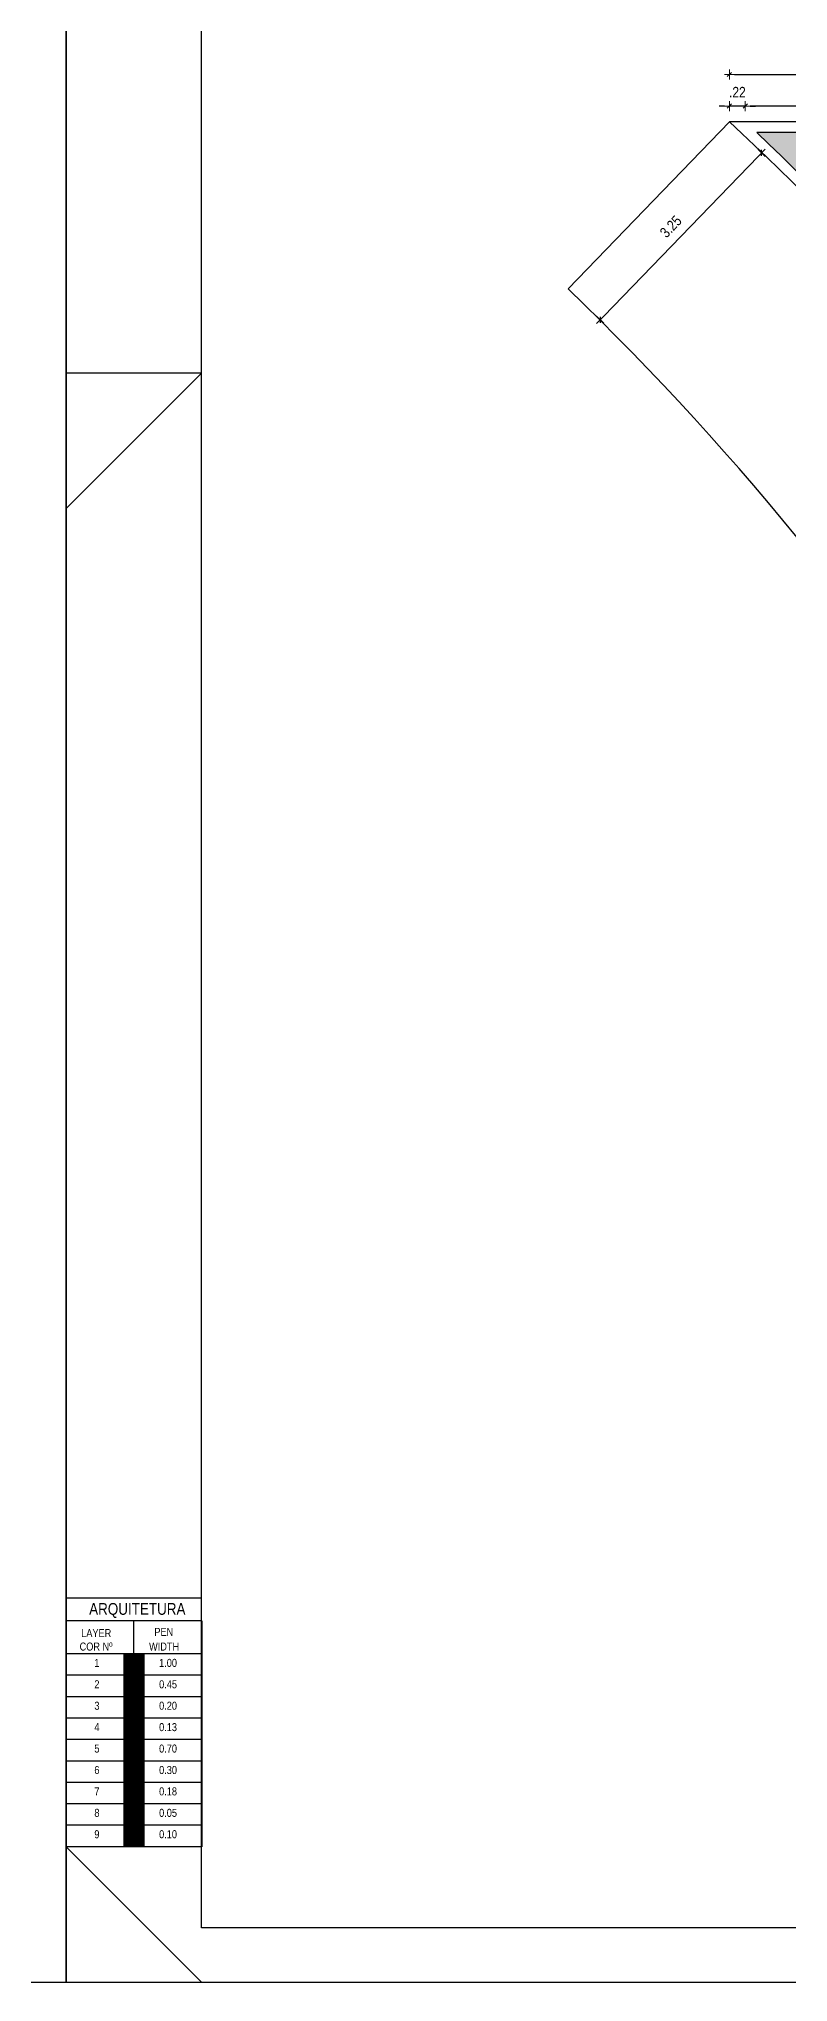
# Model space of a CAD drawing. Header units: millimetres. Extents: x 1170 to 1315, y 90 to 135.
# Drawn here: x 1242.18 to 1252.54, y 90.19 to 117.09 of the extents above; entities that cross this region are included whole.
import ezdxf
from ezdxf.enums import TextEntityAlignment as Align

# ---------------------------------------------------------------- set-up
doc = ezdxf.new("R2010")
doc.units = ezdxf.units.MM
doc.header["$LTSCALE"] = 20
doc.header["$MEASUREMENT"] = 0
doc.layers.get('0').update_dxf_attribs({"linetype": 'CONTINUOUS'})
doc.layers.get('DEFPOINTS').update_dxf_attribs({"linetype": 'CONTINUOUS'})
for name, color, linetype in [('COTA', 7, 'CONTINUOUS'), ('E-hatch', 8, 'CONTINUOUS'), ('Indic_Corte_Vista', 2, 'CONTINUOUS'), ('LAYER7', 4, 'CONTINUOUS'), ("PRANCHA - PROJETU'S", 7, 'CONTINUOUS')]:
    doc.layers.add(name, color=color, linetype=linetype)
doc.layers.add('E-Pen-C', color=4, linetype='CONTINUOUS', lineweight=15)
doc.layers.add('E-Pen-G', color=3, linetype='CONTINUOUS', lineweight=30)
doc.styles.add('F2', font='ARIALN.TTF')
doc.dimstyles.new('DIMENSION-1', dxfattribs={"dimtxt": 0.145, "dimasz": 0.07, "dimexe": 1, "dimexo": 0, "dimgap": 0.12, "dimtad": 1, "dimzin": 7, "dimdsep": 46, "dimtxsty": 'F2', "dimblk1": 'TRACO', "dimblk2": 'TRACO', "dimsah": 1, "dimcen": 1, "dimse1": 1, "dimse2": 1, "dimclrd": 4, "dimclre": 256, "dimclrt": 4, "dimadec": 8, "dimazin": 0, "dimtfac": 1, "dimtix": 1, "dimtmove": 2, "dimatfit": 3, "dimldrblk": 'TRACO', "dimfxl": 1, "dimtolj": 1, "dimtzin": 0, "dimarcsym": 0})

# ---------------------------------------------------------------- blocks, each defined once
blk = doc.blocks.new('TRACO')
at = {"layer": 'E-Pen-C'}
for p, q in [((-1, 0), (1, 0)), ((0, 1), (0, -1))]:
    blk.add_line(p, q, dxfattribs=at)
at = {"layer": 'E-Pen-G'}
blk.add_line((-0.42, -0.42), (0.42, 0.42), dxfattribs=at)
blk = doc.blocks.new('*D339')
at = {"layer": 'COTA', "color": 4, "linetype": 'Continuous', "lineweight": -2}
blk.add_line((1266.813, 116.162), (1252.022, 116.162), dxfattribs=at)
at = {"layer": 'DEFPOINTS', "color": 0, "linetype": 'Continuous'}
for p in [(1251.952, 116.162), (1251.952, 115.945), (1266.883, 114.445)]:
    blk.add_point(p, dxfattribs=at)
at = {"layer": 'COTA', "color": 4, "linetype": 'Continuous', "lineweight": -2, "xscale": 0.07, "yscale": 0.07, "zscale": 0.07, "rotation": 180}
blk.add_blockref('TRACO', (1251.952, 116.162), dxfattribs=at)
at = {"layer": 'COTA', "color": 4, "linetype": 'Continuous', "lineweight": -2, "xscale": 0.07, "yscale": 0.07, "zscale": 0.07}
blk.add_blockref('TRACO', (1266.883, 116.162), dxfattribs=at)
at = {"layer": 'COTA', "color": 4, "linetype": 'Continuous', "insert": (1259.418, 116.356), "char_height": 0.145, "attachment_point": 5, "style": 'F2'}
blk.add_mtext('\\A1;14.93', dxfattribs=at)
blk = doc.blocks.new('*D340')
at = {"layer": 'COTA', "color": 4, "linetype": 'Continuous', "lineweight": -2}
for p, q in [((1251.663, 116.162), (1251.593, 116.162)), ((1251.952, 116.162), (1251.733, 116.162)), ((1252.022, 116.162), (1252.092, 116.162))]:
    blk.add_line(p, q, dxfattribs=at)
at = {"layer": 'DEFPOINTS', "color": 0, "linetype": 'Continuous'}
for p in [(1251.733, 116.162), (1251.733, 115.945), (1251.952, 115.945)]:
    blk.add_point(p, dxfattribs=at)
at = {"layer": 'COTA', "color": 4, "linetype": 'Continuous', "lineweight": -2, "xscale": 0.07, "yscale": 0.07, "zscale": 0.07}
blk.add_blockref('TRACO', (1251.733, 116.162), dxfattribs=at)
at = {"layer": 'COTA', "color": 4, "linetype": 'Continuous', "lineweight": -2, "xscale": 0.07, "yscale": 0.07, "zscale": 0.07, "rotation": 180}
blk.add_blockref('TRACO', (1251.952, 116.162), dxfattribs=at)
at = {"layer": 'COTA', "color": 4, "linetype": 'Continuous', "insert": (1251.843, 116.355), "char_height": 0.145, "attachment_point": 5, "style": 'F2'}
blk.add_mtext('\\A1;.22', dxfattribs=at)
blk = doc.blocks.new('*D362')
at = {"layer": 'COTA', "color": 4, "linetype": 'Continuous', "lineweight": -2}
blk.add_line((1251.803, 116.599), (1294.712, 116.599), dxfattribs=at)
at = {"layer": 'DEFPOINTS', "color": 0, "linetype": 'Continuous'}
for p in [(1294.782, 116.599), (1251.733, 115.945), (1294.782, 115.945)]:
    blk.add_point(p, dxfattribs=at)
at = {"layer": 'COTA', "color": 4, "linetype": 'Continuous', "lineweight": -2, "xscale": 0.07, "yscale": 0.07, "zscale": 0.07, "rotation": 180}
blk.add_blockref('TRACO', (1251.733, 116.599), dxfattribs=at)
at = {"layer": 'COTA', "color": 4, "linetype": 'Continuous', "lineweight": -2, "xscale": 0.07, "yscale": 0.07, "zscale": 0.07}
blk.add_blockref('TRACO', (1294.782, 116.599), dxfattribs=at)
at = {"layer": 'COTA', "color": 4, "linetype": 'Continuous', "insert": (1273.257, 116.793), "char_height": 0.145, "attachment_point": 5, "style": 'F2'}
blk.add_mtext('\\A1;43.05', dxfattribs=at)
blk = doc.blocks.new('*D373')
at = {"layer": 'COTA', "color": 4, "linetype": 'Continuous', "lineweight": -2}
blk.add_line((1252.13, 115.465), (1249.994, 113.254), dxfattribs=at)
at = {"layer": 'DEFPOINTS', "color": 0, "linetype": 'Continuous'}
for p in [(1251.733, 115.945), (1249.5, 113.634), (1249.945, 113.204)]:
    blk.add_point(p, dxfattribs=at)
at = {"layer": 'COTA', "color": 4, "linetype": 'Continuous', "lineweight": -2, "xscale": 0.07, "yscale": 0.07, "zscale": 0.07}
for p, rotation in [((1252.178, 115.515), 45.98388973335543), ((1249.945, 113.204), 225.9838897333554)]:
    blk.add_blockref('TRACO', p, dxfattribs=dict(at, rotation=rotation))
at = {"layer": 'COTA', "color": 4, "linetype": 'Continuous', "insert": (1250.922, 114.494), "char_height": 0.145, "attachment_point": 5, "rotation": 45.9839, "style": 'F2'}
blk.add_mtext('\\A1;3.25', dxfattribs=at)

msp = doc.modelspace()

# ---------------------------------------------------------------- hatches: boundary and pattern name
at = {"layer": 'E-hatch'}
h = msp.add_hatch(dxfattribs=at)
h.set_pattern_fill('GRASS', color=8, scale=0.2, style=0)
h.paths.add_polyline_path([(1252.111, 115.795), (1266.283, 115.795), (1266.283, 115.045), (1266.283, 103.875), (1266.283, 103.809), (1260.791, 103.808), (1260.358, 104.694), (1259.743, 105.867), (1258.82, 107.469), (1257.796, 109.07), (1256.796, 110.488), (1255.813, 111.767), (1254.719, 113.076), (1253.932, 113.951), (1253.048, 114.876), (1252.546, 115.376)])
h.paths.add_polyline_path([(1261.566, 110.335), (1261.566, 110.387), (1261.546, 110.383), (1261.529, 110.372)], flags=24)
h.paths.add_polyline_path([(1261.566, 110.335), (1261.529, 110.372), (1261.518, 110.355), (1261.514, 110.335)], flags=24)
h.paths.add_polyline_path([(1261.566, 110.335), (1261.617, 110.335), (1261.613, 110.316), (1261.602, 110.299)], flags=24)
h.paths.add_polyline_path([(1261.566, 110.335), (1261.602, 110.299), (1261.585, 110.287), (1261.566, 110.284)], flags=24)
edge = h.paths.add_edge_path(flags=16)
edge.add_line((1261.566, 110.232), (1261.566, 110.439))
edge = h.paths.add_edge_path(flags=16)
edge.add_arc((1261.566, 110.335), 0.0518, 0, 360)
edge = h.paths.add_edge_path(flags=16)
edge.add_line((1261.462, 110.335), (1261.949, 110.335))
h.paths.add_polyline_path([(1261.622, 110.327), (1261.962, 110.327), (1261.962, 110.543), (1261.622, 110.543)], flags=24)
h.paths.add_polyline_path([(1261.252, 110.711), (1262.211, 110.711), (1262.211, 110.957), (1261.252, 110.957)], flags=24)
h.paths.add_polyline_path([(1261.357, 110.507), (1262.182, 110.507), (1262.182, 110.723), (1261.357, 110.723)], flags=24)
h.paths.add_polyline_path([(1265.929, 115.264), (1265.929, 115.568), (1265.627, 115.568), (1265.627, 115.264)], flags=24)
h.paths.add_polyline_path([(1265.384, 114.993), (1265.384, 115.388), (1265.082, 115.388), (1265.082, 114.993)], flags=24)
h.paths.add_polyline_path([(1265.384, 114.214), (1265.384, 114.518), (1265.082, 114.518), (1265.082, 114.214)], flags=24)
h.paths.add_polyline_path([(1265.931, 109.178), (1265.931, 109.667), (1265.629, 109.667), (1265.629, 109.178)], flags=24)
h.paths.add_polyline_path([(1265.384, 106.053), (1265.384, 106.541), (1265.082, 106.541), (1265.082, 106.053)], flags=24)
h.paths.add_polyline_path([(1263.34, 104.263), (1263.736, 104.263), (1263.736, 104.565), (1263.34, 104.565)], flags=24)
h.paths.add_polyline_path([(1260.843, 109.932), (1262.827, 109.932), (1262.827, 110.125), (1260.843, 110.125)], flags=24)
at = {"layer": "PRANCHA - PROJETU'S"}
h = msp.add_hatch(color=1, dxfattribs=at)
h.set_gradient(color1=(255, 0, 0), color2=(255, 0, 0), tint=1)
h.paths.add_polyline_path([(1243.642, 94.733), (1243.346, 94.733), (1243.346, 94.437), (1243.642, 94.437)])
h = msp.add_hatch(color=2, dxfattribs=at)
h.set_gradient(color1=(255, 255, 0), color2=(255, 255, 0), tint=1)
h.paths.add_polyline_path([(1243.642, 94.14), (1243.642, 94.437), (1243.346, 94.437), (1243.346, 94.14)])
h = msp.add_hatch(color=3, dxfattribs=at)
h.set_gradient(color1=(0, 255, 0), color2=(0, 255, 0), tint=1)
h.paths.add_polyline_path([(1243.642, 94.14), (1243.346, 94.14), (1243.346, 93.843), (1243.642, 93.843)])
h = msp.add_hatch(color=4, dxfattribs=at)
h.set_gradient(color1=(0, 255, 255), color2=(0, 255, 255), tint=1)
h.paths.add_polyline_path([(1243.642, 93.843), (1243.346, 93.843), (1243.346, 93.547), (1243.642, 93.547)])
h = msp.add_hatch(color=5, dxfattribs=at)
h.set_gradient(color1=(0, 0, 255), color2=(0, 0, 255), tint=1)
h.paths.add_polyline_path([(1243.642, 93.547), (1243.346, 93.547), (1243.346, 93.25), (1243.642, 93.25)])
h = msp.add_hatch(color=6, dxfattribs=at)
h.set_gradient(color1=(255, 0, 255), color2=(255, 0, 255), tint=1)
h.paths.add_polyline_path([(1243.642, 93.25), (1243.346, 93.25), (1243.346, 92.954), (1243.642, 92.954)])
h = msp.add_hatch(color=7, dxfattribs=at)
h.set_gradient(color1=(255, 255, 255), tint=1)
h.paths.add_polyline_path([(1243.642, 92.954), (1243.346, 92.954), (1243.346, 92.657), (1243.642, 92.657)])
h = msp.add_hatch(color=8, dxfattribs=at)
h.set_gradient(color1=(128, 128, 128), color2=(128, 128, 128), tint=1)
h.paths.add_polyline_path([(1243.642, 92.657), (1243.346, 92.657), (1243.346, 92.36), (1243.642, 92.36)])
h = msp.add_hatch(color=9, dxfattribs=at)
h.set_gradient(color1=(192, 192, 192), color2=(192, 192, 192), tint=1)
h.paths.add_polyline_path([(1243.642, 92.36), (1243.346, 92.36), (1243.346, 92.064), (1243.642, 92.064)])

# ---------------------------------------------------------------- linework, layer by layer
at = {"color": 2}
for p, q in [((1244.43, 112.464), (1242.555, 110.589)), ((1244.43, 112.464), (1242.555, 112.464)), ((1244.43, 90.189), (1242.555, 92.064))]:
    msp.add_line(p, q, dxfattribs=at)
for points in [[(1170.198, 90.189), (1242.555, 90.189), (1242.555, 134.739), (1170.198, 134.739)], [(1242.555, 90.189), (1314.911, 90.189), (1314.911, 134.739), (1242.555, 134.739)]]:
    msp.add_lwpolyline(points, close=True, dxfattribs=at)
at = {"color": 1}
msp.add_lwpolyline([(1244.43, 133.989), (1314.161, 133.989), (1314.161, 90.939), (1244.43, 90.939)], close=True, dxfattribs=at)
at = {"layer": 'Indic_Corte_Vista', "color": 8}
msp.add_line((1251.733, 115.945), (1249.5, 113.634), dxfattribs=at)
at = {"layer": 'Indic_Corte_Vista', "color": 5}
msp.add_line((1289.632, 115.795), (1252.111, 115.795), dxfattribs=at)
for radius, start, end in [(40.225, 25.362, 47.0068), (40.375, 25.3479, 46.469)]:
    msp.add_arc((1224.303, 86.523), radius, start, end, dxfattribs=at)
at = {"layer": 'Indic_Corte_Vista', "color": 8}
msp.add_ellipse((1221.546, 84.714), major_axis=(-40.226, 0), ratio=0.99981, start_param=3.448195, end_param=3.944068, dxfattribs=at)
at = {"layer": 'LAYER7', "color": 5, "linetype": 'Continuous'}
msp.add_line((1294.782, 115.945), (1251.733, 115.945), dxfattribs=at)
at = {"layer": "PRANCHA - PROJETU'S"}
for p, q in [((1244.433, 95.507), (1242.555, 95.507)), ((1242.555, 92.064), (1242.555, 95.487)), ((1244.433, 95.191), (1242.555, 95.191)), ((1244.433, 95.191), (1242.555, 95.191)), ((1243.494, 94.733), (1243.494, 95.191)), ((1244.433, 95.191), (1244.433, 92.064)), ((1244.433, 94.733), (1242.555, 94.733)), ((1244.433, 94.437), (1242.555, 94.437)), ((1244.433, 94.14), (1242.555, 94.14)), ((1244.433, 93.843), (1242.555, 93.843)), ((1244.433, 93.547), (1242.555, 93.547)), ((1244.433, 93.25), (1242.555, 93.25)), ((1244.433, 92.954), (1242.555, 92.954)), ((1244.433, 92.657), (1242.555, 92.657)), ((1244.433, 92.36), (1242.555, 92.36)), ((1244.433, 92.064), (1242.555, 92.064)), ((1244.433, 92.064), (1242.555, 92.064)), ((1244.433, 92.064), (1242.555, 92.064))]:
    msp.add_line(p, q, dxfattribs=at)

# ---------------------------------------------------------------- texts
at = {"layer": "PRANCHA - PROJETU'S", "color": 2, "style": 'F2'}
msp.add_text('ARQUITETURA', height=0.16235, dxfattribs=at).set_placement((1242.875, 95.437), align=Align.TOP_LEFT)
at = {"layer": "PRANCHA - PROJETU'S", "style": 'F2'}
for s, height, p in [('LAYER', 0.1108, (1242.765, 95.077)), ('PEN', 0.1108, (1243.777, 95.094)), ('COR Nº', 0.1108, (1242.743, 94.89)), ('WIDTH', 0.1108, (1243.704, 94.89)), ('1', 0.111, (1242.947, 94.664)), ('1.00', 0.1108, (1243.843, 94.664)), ('2', 0.111, (1242.947, 94.368)), ('0.45', 0.1108, (1243.843, 94.368)), ('3', 0.111, (1242.947, 94.071)), ('0.20', 0.1108, (1243.843, 94.071)), ('4', 0.111, (1242.947, 93.775)), ('0.13', 0.1108, (1243.843, 93.775)), ('5', 0.111, (1242.947, 93.478)), ('0.70', 0.1108, (1243.843, 93.478)), ('6', 0.111, (1242.947, 93.181)), ('0.30', 0.1108, (1243.843, 93.181)), ('7', 0.111, (1242.947, 92.885)), ('0.18', 0.1108, (1243.843, 92.885)), ('8', 0.111, (1242.947, 92.588)), ('0.05', 0.1108, (1243.843, 92.588)), ('9', 0.111, (1242.947, 92.292)), ('0.10', 0.1108, (1243.843, 92.292))]:
    msp.add_text(s, height=height, dxfattribs=at).set_placement(p, align=Align.TOP_LEFT)

# ---------------------------------------------------------------- dimensions: what is measured, and where the dimension line sits
at = {"layer": 'COTA', "color": 7, "linetype": 'Continuous'}
for base, p1, p2, picture, middle in [((1294.782, 116.599), (1251.733, 115.945), (1294.782, 115.945), '*D362', (1273.257, 116.793)), ((1251.733, 116.162), (1251.952, 115.945), (1251.733, 115.945), '*D340', (1251.843, 116.355)), ((1251.952, 116.162), (1266.883, 114.445), (1251.952, 115.945), '*D339', (1259.418, 116.356))]:
    dim = msp.add_linear_dim(base=base, p1=p1, p2=p2, dimstyle='DIMENSION-1', override={"dimadec": 0, "dimfxl": 0.06}, dxfattribs=at)
    dim.commit()
    dim.dimension.update_dxf_attribs({"geometry": picture, "text_midpoint": middle})
dim = msp.add_aligned_dim(p1=(1251.733, 115.945), p2=(1249.5, 113.634), distance=0.619, text='3.25', dimstyle='DIMENSION-1', override={"dimadec": 0, "dimfxl": 0.06}, dxfattribs=at)
dim.commit()
dim.dimension.update_dxf_attribs({"geometry": '*D373', "text_midpoint": (1250.922, 114.494)})

doc.saveas('drawing.dxf')
